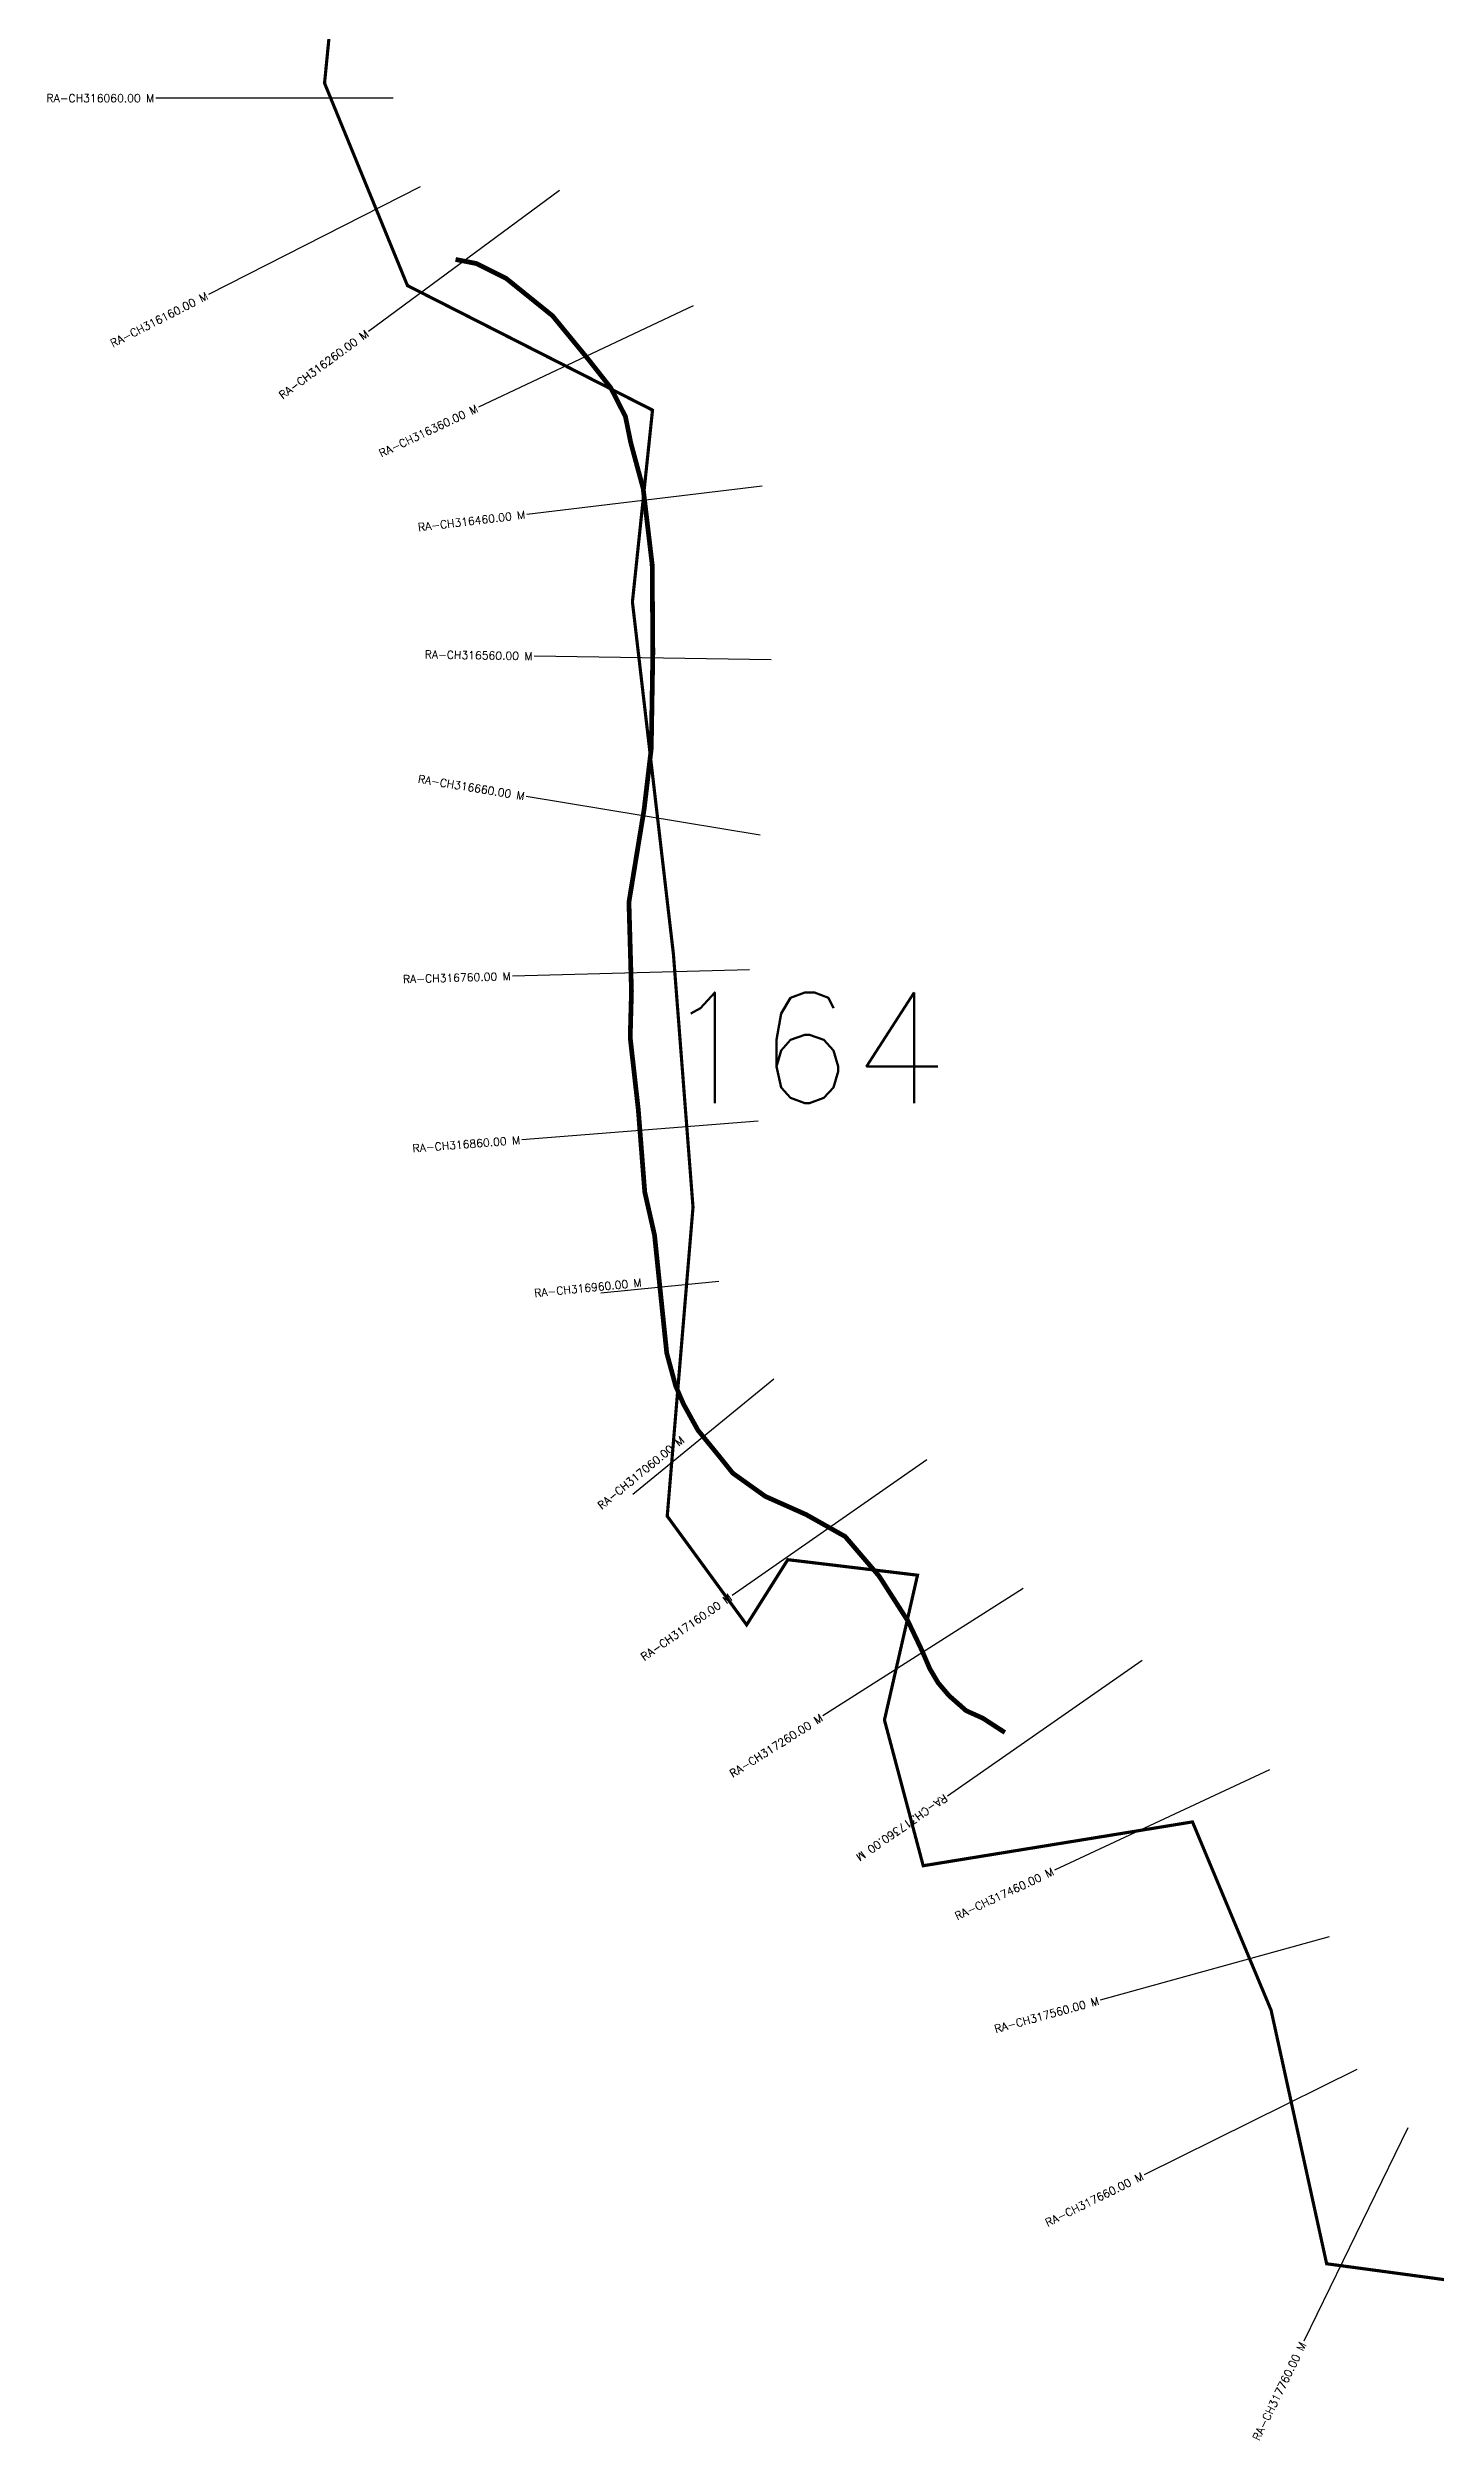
# Model space of a CAD drawing. Header units: metres. Extents: x 285220 to 287655, y 2002665 to 2006445.
# Drawn here: x 285848 to 286725, y 2002665 to 2004176 of the extents above; entities that cross this region are included whole.
import ezdxf
from ezdxf.enums import TextEntityAlignment as Align

# ---------------------------------------------------------------- set-up
doc = ezdxf.new("R2010")
doc.units = ezdxf.units.M
doc.header["$MEASUREMENT"] = 0
for name, color, linetype in [('CS', 134, 'Continuous'), ('CSMark', 6, 'Continuous'), ('NATURALLY PROTECTED', 3, 'Continuous')]:
    doc.layers.add(name, color=color, linetype=linetype)
doc.styles.get("Standard").update_dxf_attribs({"font": 'simplex.shx'})

msp = doc.modelspace()

# ---------------------------------------------------------------- linework, layer by layer
at = {"color": 6, "const_width": 2, "flags": 128}
msp.add_lwpolyline([(286734.1, 2002765.6), (286656.3, 2002776.1), (286621.2, 2002936.3), (286571.5, 2003055.3), (286401.3, 2003027.6), (286376.8, 2003119.7), (286397.7, 2003211.2), (286315.7, 2003221), (286289.7, 2003179.8), (286239.5, 2003248.5), (286255.8, 2003443.7), (286243.4, 2003603.8), (286217.5, 2003826.2), (286230.2, 2003947.4), (286075.3, 2004026.1), (286022.9, 2004154), (286029.3, 2004219.1)], dxfattribs=at)
at = {"layer": 'CS'}
for p, q in [((286066.3, 2004144.5), (285916.3, 2004144.5)), ((286083.3, 2004088.5), (285949.6, 2004020.4)), ((286171.4, 2004086.1), (286050.6, 2003997.1)), ((286256, 2004013.3), (286120.3, 2003949.3)), ((286299.6, 2003899.3), (286150.7, 2003881.5)), ((286305.3, 2003789.5), (286155.4, 2003791.9)), ((286298.3, 2003678.8), (286150.3, 2003703.2)), ((286291.5, 2003593.8), (286141.6, 2003589.7)), ((286297, 2003498), (286147.5, 2003486.2)), ((286272.2, 2003396.8), (286197.5, 2003389.3)), ((286306.8, 2003335.1), (286217.8, 2003262.2)), ((286403.6, 2003284), (286280.5, 2003198.4)), ((286464.5, 2003202.7), (286337.9, 2003122.3)), ((286539.8, 2003157.3), (286416.7, 2003071.6)), ((286620.2, 2003088.3), (286484.3, 2003024.8)), ((286657.8, 2002982.6), (286513.2, 2002942.7)), ((286675.3, 2002898.8), (286540.9, 2002832.3)), ((286707.7, 2002861.9), (286641.9, 2002727.1))]:
    msp.add_line(p, q, dxfattribs=at)
at = {"layer": 'NATURALLY PROTECTED', "const_width": 3, "flags": 128}
msp.add_lwpolyline([(286105.7, 2004042.6), (286119, 2004040), (286137.7, 2004030.6), (286167, 2004007), (286189.6, 2003979.5), (286203.8, 2003961.5), (286213.1, 2003943.3), (286216.4, 2003927), (286224.3, 2003897.8), (286230, 2003849.7), (286230.4, 2003794), (286229.4, 2003733.5), (286224.9, 2003695.2), (286215.3, 2003636.5), (286216.9, 2003580.2), (286216.1, 2003550.9), (286221.2, 2003505.5), (286225.3, 2003453.3), (286231.5, 2003426), (286235.5, 2003387.1), (286239.2, 2003351.5), (286244.8, 2003330.9), (286249.8, 2003319.3), (286258.9, 2003302.8), (286272.9, 2003285.7), (286280.9, 2003275.7), (286301.5, 2003261), (286327.3, 2003249.5), (286352, 2003235.6), (286373.5, 2003210.5), (286391.6, 2003182.3), (286400.5, 2003163.6), (286405.5, 2003152), (286410.8, 2003143.1), (286417.6, 2003135.1), (286428.4, 2003125.6), (286439, 2003120.8), (286452.9, 2003111.8)], dxfattribs=at)

# ---------------------------------------------------------------- texts
at = {"insert": (286236.5, 2003579.4), "char_height": 70, "attachment_point": 1}
msp.add_mtext_dynamic_manual_height_columns('164', width=95.172, gutter_width=1, heights=[0], dxfattribs=at)
at = {"layer": 'CSMark'}
msp.add_text('RA-CH316060.00 M', height=5, dxfattribs=at).set_placement((285915.3, 2004144.5), align=Align.MIDDLE_RIGHT)
for s, rotation, p in [('RA-CH316160.00 M', 26.9643, (285948.7, 2004020)), ('RA-CH316260.00 M', 36.3651, (286049.8, 2003996.5)), ('RA-CH316360.00 M', 25.269, (286119.4, 2003948.8)), ('RA-CH316460.00 M', 6.836, (286149.7, 2003881.4)), ('RA-CH316560.00 M', 359.071, (286154.4, 2003791.9)), ('RA-CH316660.00 M', 350.654, (286149.3, 2003703.4)), ('RA-CH316760.00 M', 1.5863, (286140.6, 2003589.7)), ('RA-CH316860.00 M', 4.4841, (286146.5, 2003486.2)), ('RA-CH316960.00 M', 5.7434, (286223.3, 2003396.2)), ('RA-CH317060.00 M', 39.3028, (286249.2, 2003297.5)), ('RA-CH317160.00 M', 34.7899, (286279.6, 2003197.8)), ('RA-CH317260.00 M', 32.442, (286337.1, 2003121.7)), ('RA-CH317460.00 M', 25.0861, (286483.4, 2003024.3)), ('RA-CH317560.00 M', 15.4357, (286512.2, 2002942.4)), ('RA-CH317660.00 M', 26.3149, (286540, 2002831.8)), ('RA-CH317760.00 M', 63.9688, (286641.4, 2002726.2))]:
    msp.add_text(s, height=5, rotation=rotation, dxfattribs=at).set_placement(p, align=Align.MIDDLE_RIGHT)
msp.add_text('RA-CH317360.00 M', height=5, rotation=214.8049, dxfattribs=at).set_placement((286415.8, 2003071.1), align=Align.MIDDLE_LEFT)

doc.saveas('drawing.dxf')
